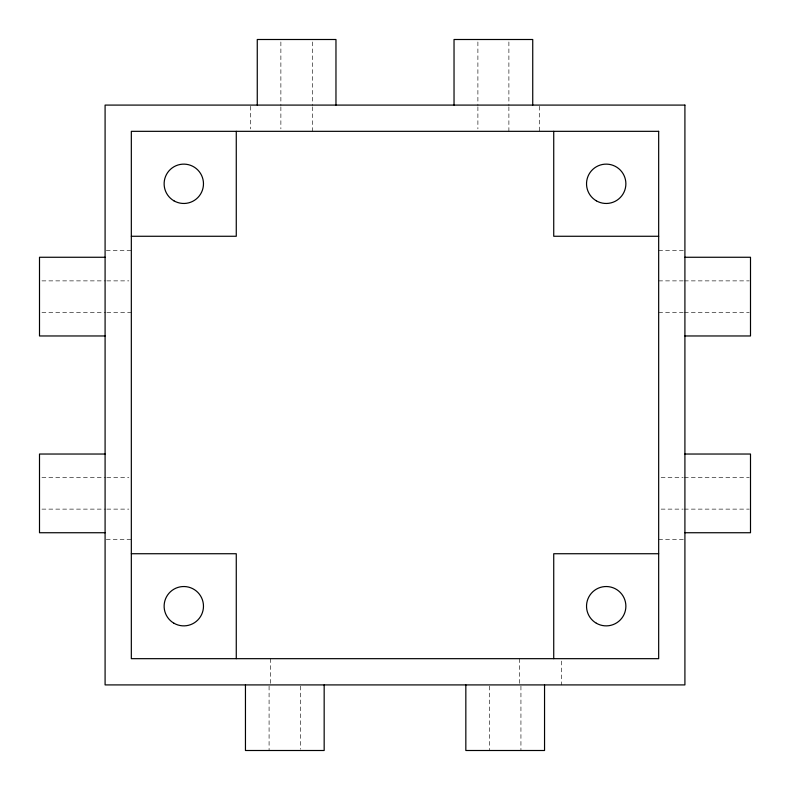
<?xml version="1.0" encoding="UTF-8"?>
<svg xmlns="http://www.w3.org/2000/svg" width="790" height="790" viewBox="0 0 790 790"><rect width="100%" height="100%" fill="white"/><g stroke="black" fill="none" stroke-linecap="round" stroke-linejoin="round"><path stroke-width="0.59" stroke-dasharray="3.95 2.96" d="M106.285 250.707L131.328 250.707M658.672 250.697L683.715 250.697M41.949 280.875L105.613 280.875M106.838 280.875L128.879 280.875M658.672 280.875L683.162 280.875M684.387 280.875L749.276 280.875M41.949 312.356L105.613 312.356M106.838 312.356L131.328 312.356M658.672 312.356L683.162 312.356M684.387 312.356L749.276 312.356M41.949 477.644L105.613 477.644M106.838 477.644L128.879 477.644M661.121 477.644L683.162 477.644M684.387 477.644L749.276 477.644M41.949 509.125L105.613 509.125M106.838 509.125L128.879 509.125M661.121 509.125L683.162 509.125M684.387 509.125L749.276 509.125M106.285 539.293L131.328 539.293M658.672 539.303L683.715 539.303M561.601 661.062L561.601 684.91M539.293 106.285L539.293 131.328M520.936 686.125L520.936 750.5M519.623 658.672L519.623 684.91M508.888 41.949L508.888 105.613M508.888 106.838L508.888 131.328M489.454 686.125L489.454 750.5M477.891 41.949L477.891 105.613M477.891 106.838L477.891 128.879M312.356 41.949L312.356 105.613M312.356 106.838L312.356 131.328M300.536 686.125L300.536 749.285M280.875 41.949L280.875 105.613M280.875 106.838L280.875 128.879M270.377 658.672L270.377 683.715M269.084 686.125L269.084 750.5M250.707 106.285L250.707 128.938"/><path stroke-width="1.19" d="M131.328 236.269L236.269 236.269L236.269 131.328M658.672 236.269L553.731 236.269L553.731 131.328M105.09 257.264L39.5 257.264L39.5 335.967L105.09 335.967M684.91 257.264L750.5 257.264L750.5 335.967L684.91 335.967M105.09 454.033L39.5 454.033L39.5 532.737L105.09 532.737M684.91 454.033L750.5 454.033L750.5 532.737L684.91 532.737M131.328 553.731L236.269 553.731L236.269 658.672M658.672 553.731L553.731 553.731L553.731 658.672M544.547 684.91L544.547 750.5L465.833 750.5L465.833 684.91M532.737 105.09L532.737 39.5L454.033 39.5L454.033 105.09M335.967 105.09L335.967 39.5L257.264 39.5L257.264 105.09M324.167 684.91L324.167 750.5L245.453 750.5L245.453 684.91M684.91 105.09L105.09 105.09L105.09 684.91L684.91 684.91L684.91 105.09M658.672 131.328L131.328 131.328L131.328 658.672L658.672 658.672L658.672 131.328M173.958 623.241A19.681 19.681 0 0 0 203.474 606.197A19.681 19.681 0 0 0 173.958 589.162A19.681 19.681 0 0 0 173.958 623.241M173.958 200.838A19.681 19.681 0 0 0 203.474 183.803A19.681 19.681 0 0 0 173.958 166.759A19.681 19.681 0 0 0 173.958 200.838M596.361 200.838A19.681 19.681 0 0 0 625.877 183.803A19.681 19.681 0 0 0 596.361 166.759A19.681 19.681 0 0 0 596.361 200.838M596.361 623.241A19.681 19.681 0 0 0 625.877 606.197A19.681 19.681 0 0 0 596.361 589.162A19.681 19.681 0 0 0 596.361 623.241"/></g></svg>
